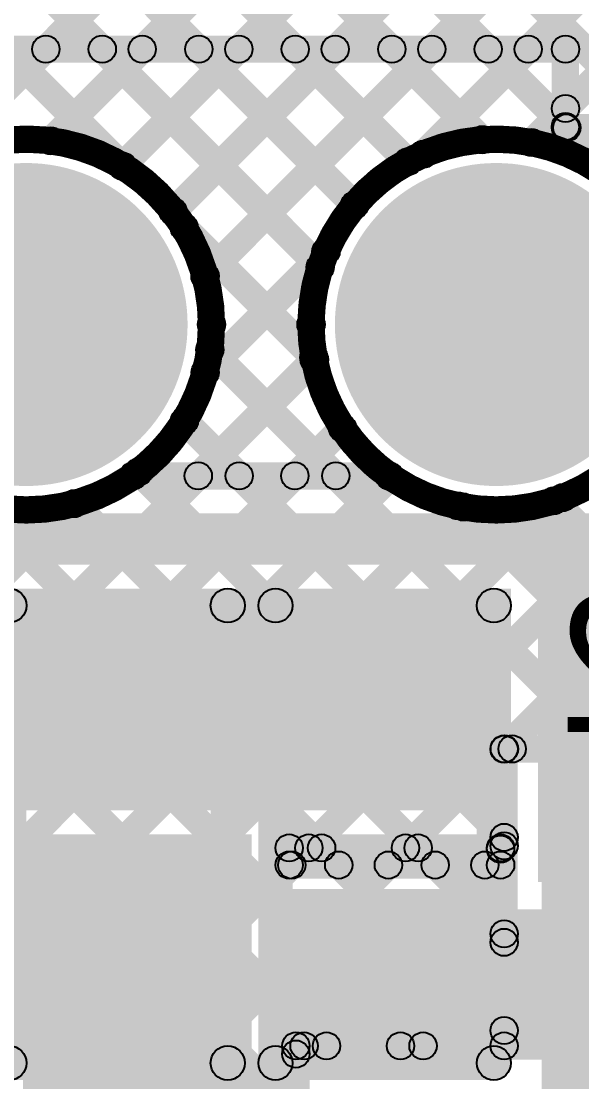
# Model space of a CAD drawing. Header units: millimetres. Extents: x 3.07 to 5.81, y 1.29 to 3.84.
# Drawn here: x 3.6615 to 3.8258, y 2.6025 to 2.9132 of the extents above; entities that cross this region are included whole.
import ezdxf

# ---------------------------------------------------------------- set-up
doc = ezdxf.new("R2010")
doc.units = ezdxf.units.MM
doc.header["$MEASUREMENT"] = 0
for name, color, linetype in [('BottomLayer', 5, 'Continuous'), ('BottomOverlay', 54, 'Continuous'), ('BottomPaste', 16, 'Continuous'), ('BottomSolder', 6, 'Continuous'), ('MultiLayer', 9, 'Continuous'), ('PadHoleLayer', 156, 'Continuous'), ('TopLayer', 1, 'Continuous'), ('TopSolder', 216, 'Continuous')]:
    doc.layers.add(name, color=color, linetype=linetype)

# ---------------------------------------------------------------- blocks, each defined once
blk = doc.blocks.new('750312723_3')
at = {"layer": 'BottomLayer'}
h = blk.add_hatch(color=5, dxfattribs=at)
edge = h.paths.add_edge_path()
edge.add_arc((0.30217, 0.0689), 0.04331, 0, 360)
h = blk.add_hatch(color=5, dxfattribs=at)
edge = h.paths.add_edge_path()
edge.add_arc((0.30217, -0.0689), 0.04331, 0, 360)
at = {"layer": 'BottomSolder'}
h = blk.add_hatch(color=6, dxfattribs=at)
edge = h.paths.add_edge_path()
edge.add_arc((0.30217, 0.0689), 0.04731, 0, 360)
h = blk.add_hatch(color=6, dxfattribs=at)
edge = h.paths.add_edge_path()
edge.add_arc((0.30217, -0.0689), 0.04731, 0, 360)
at = {"layer": 'MultiLayer'}
h = blk.add_hatch(color=9, dxfattribs=at)
edge = h.paths.add_edge_path()
edge.add_arc((0.30217, 0.0689), 0.04331, 0, 360)
h = blk.add_hatch(color=9, dxfattribs=at)
edge = h.paths.add_edge_path()
edge.add_arc((0.30217, -0.0689), 0.04331, 0, 360)
at = {"layer": 'PadHoleLayer'}
h = blk.add_hatch(color=156, dxfattribs=at)
edge = h.paths.add_edge_path()
edge.add_arc((0.30217, 0.0689), 0.02402, 0, 360)
h = blk.add_hatch(color=156, dxfattribs=at)
edge = h.paths.add_edge_path()
edge.add_arc((0.30217, -0.0689), 0.02402, 0, 360)
at = {"layer": 'TopLayer'}
h = blk.add_hatch(color=1, dxfattribs=at)
edge = h.paths.add_edge_path()
edge.add_arc((0.30217, 0.0689), 0.04331, 0, 360)
h = blk.add_hatch(color=1, dxfattribs=at)
edge = h.paths.add_edge_path()
edge.add_arc((0.30217, -0.0689), 0.04331, 0, 360)
at = {"layer": 'TopSolder'}
h = blk.add_hatch(color=216, dxfattribs=at)
edge = h.paths.add_edge_path()
edge.add_arc((0.30217, 0.0689), 0.04731, 0, 360)
h = blk.add_hatch(color=216, dxfattribs=at)
edge = h.paths.add_edge_path()
edge.add_arc((0.30217, -0.0689), 0.04731, 0, 360)
blk = doc.blocks.new('RES_0805_B_27')
at = {"layer": 'BottomLayer'}
for points in [[(-0.06, 0.025), (-0.02, 0.025), (-0.02, -0.025), (-0.06, -0.025)], [(0.02, 0.025), (0.06, 0.025), (0.06, -0.025), (0.02, -0.025)]]:
    blk.add_hatch(color=5, dxfattribs=at).paths.add_polyline_path(points)
at = {"layer": 'BottomOverlay'}
h = blk.add_hatch(color=54, dxfattribs=at)
edge = h.paths.add_edge_path()
edge.add_arc((-0.067, 0.032), 0.005, 0, 360)
h = blk.add_hatch(color=54, dxfattribs=at)
edge = h.paths.add_edge_path()
edge.add_arc((-0.067, 0.032), 0.005, 0, 360)
for points in [[(-0.067, 0.027), (-0.067, 0.037), (0.067, 0.037), (0.067, 0.027)], [(-0.072, 0.032), (-0.062, 0.032), (-0.062, -0.032), (-0.072, -0.032)], [(0.062, 0.032), (0.072, 0.032), (0.072, -0.032), (0.062, -0.032)], [(-0.067, -0.037), (-0.067, -0.027), (0.067, -0.027), (0.067, -0.037)]]:
    blk.add_hatch(color=54, dxfattribs=at).paths.add_polyline_path(points)
h = blk.add_hatch(color=54, dxfattribs=at)
edge = h.paths.add_edge_path()
edge.add_arc((0.067, 0.032), 0.005, 0, 360)
h = blk.add_hatch(color=54, dxfattribs=at)
edge = h.paths.add_edge_path()
edge.add_arc((0.067, 0.032), 0.005, 0, 360)
h = blk.add_hatch(color=54, dxfattribs=at)
edge = h.paths.add_edge_path()
edge.add_arc((-0.067, -0.032), 0.005, 0, 360)
h = blk.add_hatch(color=54, dxfattribs=at)
edge = h.paths.add_edge_path()
edge.add_arc((-0.067, -0.032), 0.005, 0, 360)
h = blk.add_hatch(color=54, dxfattribs=at)
edge = h.paths.add_edge_path()
edge.add_arc((0.067, -0.032), 0.005, 0, 360)
h = blk.add_hatch(color=54, dxfattribs=at)
edge = h.paths.add_edge_path()
edge.add_arc((0.067, -0.032), 0.005, 0, 360)
at = {"layer": 'BottomPaste'}
for points in [[(-0.06, 0.025), (-0.02, 0.025), (-0.02, -0.025), (-0.06, -0.025)], [(0.02, 0.025), (0.06, 0.025), (0.06, -0.025), (0.02, -0.025)]]:
    blk.add_hatch(color=16, dxfattribs=at).paths.add_polyline_path(points)
at = {"layer": 'BottomSolder'}
for points in [[(-0.064, 0.029), (-0.016, 0.029), (-0.016, -0.029), (-0.064, -0.029)], [(0.016, 0.029), (0.064, 0.029), (0.064, -0.029), (0.016, -0.029)]]:
    blk.add_hatch(color=6, dxfattribs=at).paths.add_polyline_path(points)
at = {"layer": 'BottomOverlay'}
for centre in [(-0.067, 0.032), (-0.067, 0.032), (0.067, 0.032), (0.067, 0.032), (-0.067, -0.032), (-0.067, -0.032), (0.067, -0.032), (0.067, -0.032)]:
    blk.add_circle(centre, 0.005, dxfattribs=at)
blk = doc.blocks.new('RES_0805_B_28')
at = {"layer": 'BottomLayer'}
for points in [[(-0.06, 0.025), (-0.02, 0.025), (-0.02, -0.025), (-0.06, -0.025)], [(0.02, 0.025), (0.06, 0.025), (0.06, -0.025), (0.02, -0.025)]]:
    blk.add_hatch(color=5, dxfattribs=at).paths.add_polyline_path(points)
at = {"layer": 'BottomOverlay'}
h = blk.add_hatch(color=54, dxfattribs=at)
edge = h.paths.add_edge_path()
edge.add_arc((-0.067, 0.032), 0.005, 0, 360)
h = blk.add_hatch(color=54, dxfattribs=at)
edge = h.paths.add_edge_path()
edge.add_arc((-0.067, 0.032), 0.005, 0, 360)
for points in [[(-0.067, 0.027), (-0.067, 0.037), (0.067, 0.037), (0.067, 0.027)], [(-0.072, 0.032), (-0.062, 0.032), (-0.062, -0.032), (-0.072, -0.032)], [(0.062, 0.032), (0.072, 0.032), (0.072, -0.032), (0.062, -0.032)], [(-0.067, -0.037), (-0.067, -0.027), (0.067, -0.027), (0.067, -0.037)]]:
    blk.add_hatch(color=54, dxfattribs=at).paths.add_polyline_path(points)
h = blk.add_hatch(color=54, dxfattribs=at)
edge = h.paths.add_edge_path()
edge.add_arc((0.067, 0.032), 0.005, 0, 360)
h = blk.add_hatch(color=54, dxfattribs=at)
edge = h.paths.add_edge_path()
edge.add_arc((0.067, 0.032), 0.005, 0, 360)
h = blk.add_hatch(color=54, dxfattribs=at)
edge = h.paths.add_edge_path()
edge.add_arc((-0.067, -0.032), 0.005, 0, 360)
h = blk.add_hatch(color=54, dxfattribs=at)
edge = h.paths.add_edge_path()
edge.add_arc((-0.067, -0.032), 0.005, 0, 360)
h = blk.add_hatch(color=54, dxfattribs=at)
edge = h.paths.add_edge_path()
edge.add_arc((0.067, -0.032), 0.005, 0, 360)
h = blk.add_hatch(color=54, dxfattribs=at)
edge = h.paths.add_edge_path()
edge.add_arc((0.067, -0.032), 0.005, 0, 360)
at = {"layer": 'BottomPaste'}
for points in [[(-0.06, 0.025), (-0.02, 0.025), (-0.02, -0.025), (-0.06, -0.025)], [(0.02, 0.025), (0.06, 0.025), (0.06, -0.025), (0.02, -0.025)]]:
    blk.add_hatch(color=16, dxfattribs=at).paths.add_polyline_path(points)
at = {"layer": 'BottomSolder'}
for points in [[(-0.064, 0.029), (-0.016, 0.029), (-0.016, -0.029), (-0.064, -0.029)], [(0.016, 0.029), (0.064, 0.029), (0.064, -0.029), (0.016, -0.029)]]:
    blk.add_hatch(color=6, dxfattribs=at).paths.add_polyline_path(points)
at = {"layer": 'BottomOverlay'}
for centre in [(-0.067, 0.032), (-0.067, 0.032), (0.067, 0.032), (0.067, 0.032), (-0.067, -0.032), (-0.067, -0.032), (0.067, -0.032), (0.067, -0.032)]:
    blk.add_circle(centre, 0.005, dxfattribs=at)

msp = doc.modelspace()

# ---------------------------------------------------------------- hatches: boundary and pattern name
at = {"layer": 'BottomLayer'}
for points in [[(3.613, 2.901), (3.613, 2.909), (3.821, 2.909), (3.821, 2.901)], [(3.63674, 2.8674), (3.63108, 2.87306), (3.66585, 2.90783), (3.6715, 2.90217)], [(3.65412, 2.90217), (3.65978, 2.90783), (3.69417, 2.87344), (3.68851, 2.86779)], [(3.67295, 2.87533), (3.66729, 2.88099), (3.69413, 2.90783), (3.69979, 2.90217)], [(3.68241, 2.90217), (3.68807, 2.90783), (3.75192, 2.84398), (3.74626, 2.83832)], [(3.69387, 2.86797), (3.68821, 2.87362), (3.72241, 2.90783), (3.72807, 2.90217)], [(3.7088, 2.85462), (3.70314, 2.86027), (3.7507, 2.90783), (3.75636, 2.90217)], [(3.71069, 2.90217), (3.71635, 2.90783), (3.76202, 2.86215), (3.75637, 2.8565)], [(3.71817, 2.83571), (3.71252, 2.84136), (3.77898, 2.90783), (3.78464, 2.90217)], [(3.73898, 2.90217), (3.74463, 2.90783), (3.7776, 2.87486), (3.77194, 2.86921)], [(3.76726, 2.90217), (3.77292, 2.90783), (3.79944, 2.88131), (3.79378, 2.87565)], [(3.78218, 2.87143), (3.77652, 2.87708), (3.80727, 2.90783), (3.81292, 2.90217)], [(3.79555, 2.90217), (3.8012, 2.90783), (3.82383, 2.8852), (3.81817, 2.87955)], [(3.825, 2.882), (3.817, 2.882), (3.817, 2.905), (3.825, 2.905)], [(3.81386, 2.87482), (3.8082, 2.88048), (3.81817, 2.89045), (3.82383, 2.88479)], [(3.81855, 2.87917), (3.8242, 2.88483), (3.9842, 2.72483), (3.97855, 2.71917)], [(3.821, 2.878), (3.821, 2.886), (4.22, 2.886), (4.22, 2.878)], [(3.70638, 2.84991), (3.71204, 2.85557), (3.75011, 2.8175), (3.74446, 2.81184)], [(3.71822, 2.80747), (3.71256, 2.81312), (3.74797, 2.84853), (3.75363, 2.84288)], [(3.7139, 2.81411), (3.71956, 2.81977), (3.7565, 2.78283), (3.75084, 2.77717)], [(3.71621, 2.77717), (3.71055, 2.78283), (3.74458, 2.81685), (3.75023, 2.8112)], [(3.70648, 2.79325), (3.71214, 2.79891), (3.72821, 2.78283), (3.72256, 2.77717)], [(3.74449, 2.77717), (3.73884, 2.78283), (3.75284, 2.79684), (3.7585, 2.79118)], [(3.6943, 2.776), (3.6943, 2.784), (3.76935, 2.784), (3.76935, 2.776)], [(3.617, 2.754), (3.862, 2.754), (3.862, 2.769), (3.617, 2.769)], [(3.813, 2.661), (3.864, 2.661), (3.864, 2.764), (3.813, 2.764)], [(3.654, 2.682), (3.805, 2.682), (3.805, 2.747), (3.654, 2.747)], [(3.662, 2.541), (3.729, 2.541), (3.729, 2.675), (3.662, 2.675)], [(3.74363, 2.66317), (3.73797, 2.66883), (3.74297, 2.67383), (3.74863, 2.66817)], [(3.74, 2.667), (3.74, 2.675), (3.802, 2.675), (3.802, 2.667)], [(3.7467, 2.66817), (3.75236, 2.67383), (3.75736, 2.66883), (3.7517, 2.66317)], [(3.77191, 2.66317), (3.76626, 2.66883), (3.77126, 2.67383), (3.77691, 2.66817)], [(3.77499, 2.66817), (3.78064, 2.67383), (3.78564, 2.66883), (3.77999, 2.66317)], [(3.8002, 2.66317), (3.79454, 2.66883), (3.79917, 2.67346), (3.80483, 2.6678)], [(3.744, 2.666), (3.736, 2.666), (3.736, 2.671), (3.744, 2.671)], [(3.74, 2.662), (3.74, 2.67), (3.802, 2.67), (3.802, 2.662)], [(3.806, 2.666), (3.798, 2.666), (3.798, 2.671), (3.806, 2.671)], [(3.746, 2.609), (4.034, 2.609), (4.034, 2.653), (3.746, 2.653)]]:
    msp.add_hatch(color=5, dxfattribs=at).paths.add_polyline_path(points)
h = msp.add_hatch(color=5, dxfattribs=at)
edge = h.paths.add_edge_path()
edge.add_arc((3.66867, 2.905), 0.004, 0, 360)
h = msp.add_hatch(color=5, dxfattribs=at)
edge = h.paths.add_edge_path()
edge.add_arc((3.68524, 2.905), 0.004, 0, 360)
h = msp.add_hatch(color=5, dxfattribs=at)
edge = h.paths.add_edge_path()
edge.add_arc((3.69696, 2.905), 0.004, 0, 360)
h = msp.add_hatch(color=5, dxfattribs=at)
edge = h.paths.add_edge_path()
edge.add_arc((3.71352, 2.905), 0.004, 0, 360)
h = msp.add_hatch(color=5, dxfattribs=at)
edge = h.paths.add_edge_path()
edge.add_arc((3.72524, 2.905), 0.004, 0, 360)
h = msp.add_hatch(color=5, dxfattribs=at)
edge = h.paths.add_edge_path()
edge.add_arc((3.74181, 2.905), 0.004, 0, 360)
h = msp.add_hatch(color=5, dxfattribs=at)
edge = h.paths.add_edge_path()
edge.add_arc((3.75353, 2.905), 0.004, 0, 360)
h = msp.add_hatch(color=5, dxfattribs=at)
edge = h.paths.add_edge_path()
edge.add_arc((3.77009, 2.905), 0.004, 0, 360)
h = msp.add_hatch(color=5, dxfattribs=at)
edge = h.paths.add_edge_path()
edge.add_arc((3.78181, 2.905), 0.004, 0, 360)
h = msp.add_hatch(color=5, dxfattribs=at)
edge = h.paths.add_edge_path()
edge.add_arc((3.79837, 2.905), 0.004, 0, 360)
h = msp.add_hatch(color=5, dxfattribs=at)
edge = h.paths.add_edge_path()
edge.add_arc((3.8101, 2.905), 0.004, 0, 360)
h = msp.add_hatch(color=5, dxfattribs=at)
edge = h.paths.add_edge_path()
edge.add_arc((3.821, 2.905), 0.004, 0, 360)
h = msp.add_hatch(color=5, dxfattribs=at)
edge = h.paths.add_edge_path()
edge.add_arc((3.821, 2.905), 0.004, 0, 360)
h = msp.add_hatch(color=5, dxfattribs=at)
edge = h.paths.add_edge_path()
edge.add_arc((3.821, 2.88762), 0.004, 0, 360)
h = msp.add_hatch(color=5, dxfattribs=at)
edge = h.paths.add_edge_path()
edge.add_arc((3.821, 2.88237), 0.004, 0, 360)
h = msp.add_hatch(color=5, dxfattribs=at)
edge = h.paths.add_edge_path()
edge.add_arc((3.821, 2.882), 0.004, 0, 360)
h = msp.add_hatch(color=5, dxfattribs=at)
edge = h.paths.add_edge_path()
edge.add_arc((3.821, 2.882), 0.004, 0, 360)
h = msp.add_hatch(color=5, dxfattribs=at)
edge = h.paths.add_edge_path()
edge.add_arc((3.82137, 2.882), 0.004, 0, 360)
h = msp.add_hatch(color=5, dxfattribs=at)
edge = h.paths.add_edge_path()
edge.add_arc((3.67012, 2.87816), 0.004, 0, 360)
h = msp.add_hatch(color=5, dxfattribs=at)
edge = h.paths.add_edge_path()
edge.add_arc((3.79661, 2.87848), 0.004, 0, 360)
h = msp.add_hatch(color=5, dxfattribs=at)
edge = h.paths.add_edge_path()
edge.add_arc((3.81103, 2.87765), 0.004, 0, 360)
h = msp.add_hatch(color=5, dxfattribs=at)
edge = h.paths.add_edge_path()
edge.add_arc((3.77935, 2.87425), 0.004, 0, 360)
h = msp.add_hatch(color=5, dxfattribs=at)
edge = h.paths.add_edge_path()
edge.add_arc((3.69104, 2.8708), 0.004, 0, 360)
h = msp.add_hatch(color=5, dxfattribs=at)
edge = h.paths.add_edge_path()
edge.add_arc((3.69134, 2.87061), 0.004, 0, 360)
h = msp.add_hatch(color=5, dxfattribs=at)
edge = h.paths.add_edge_path()
edge.add_arc((3.77477, 2.87203), 0.004, 0, 360)
h = msp.add_hatch(color=5, dxfattribs=at)
edge = h.paths.add_edge_path()
edge.add_arc((3.7592, 2.85933), 0.004, 0, 360)
h = msp.add_hatch(color=5, dxfattribs=at)
edge = h.paths.add_edge_path()
edge.add_arc((3.70597, 2.85744), 0.004, 0, 360)
h = msp.add_hatch(color=5, dxfattribs=at)
edge = h.paths.add_edge_path()
edge.add_arc((3.70921, 2.85274), 0.004, 0, 360)
h = msp.add_hatch(color=5, dxfattribs=at)
edge = h.paths.add_edge_path()
edge.add_arc((3.7508, 2.8457), 0.004, 0, 360)
h = msp.add_hatch(color=5, dxfattribs=at)
edge = h.paths.add_edge_path()
edge.add_arc((3.74909, 2.84115), 0.004, 0, 360)
h = msp.add_hatch(color=5, dxfattribs=at)
edge = h.paths.add_edge_path()
edge.add_arc((3.71535, 2.83853), 0.004, 0, 360)
h = msp.add_hatch(color=5, dxfattribs=at)
edge = h.paths.add_edge_path()
edge.add_arc((3.71724, 2.82433), 0.004, 0, 360)
h = msp.add_hatch(color=5, dxfattribs=at)
edge = h.paths.add_edge_path()
edge.add_arc((3.71724, 2.82433), 0.004, 0, 360)
h = msp.add_hatch(color=5, dxfattribs=at)
edge = h.paths.add_edge_path()
edge.add_arc((3.71673, 2.81694), 0.004, 0, 360)
h = msp.add_hatch(color=5, dxfattribs=at)
edge = h.paths.add_edge_path()
edge.add_arc((3.74728, 2.81467), 0.004, 0, 360)
h = msp.add_hatch(color=5, dxfattribs=at)
edge = h.paths.add_edge_path()
edge.add_arc((3.7474, 2.81402), 0.004, 0, 360)
h = msp.add_hatch(color=5, dxfattribs=at)
edge = h.paths.add_edge_path()
edge.add_arc((3.71539, 2.8103), 0.004, 0, 360)
h = msp.add_hatch(color=5, dxfattribs=at)
edge = h.paths.add_edge_path()
edge.add_arc((3.70931, 2.79608), 0.004, 0, 360)
h = msp.add_hatch(color=5, dxfattribs=at)
edge = h.paths.add_edge_path()
edge.add_arc((3.75567, 2.79401), 0.004, 0, 360)
h = msp.add_hatch(color=5, dxfattribs=at)
edge = h.paths.add_edge_path()
edge.add_arc((3.6943, 2.78), 0.004, 0, 360)
h = msp.add_hatch(color=5, dxfattribs=at)
edge = h.paths.add_edge_path()
edge.add_arc((3.6943, 2.78), 0.004, 0, 360)
h = msp.add_hatch(color=5, dxfattribs=at)
edge = h.paths.add_edge_path()
edge.add_arc((3.71338, 2.78), 0.004, 0, 360)
h = msp.add_hatch(color=5, dxfattribs=at)
edge = h.paths.add_edge_path()
edge.add_arc((3.72538, 2.78), 0.004, 0, 360)
h = msp.add_hatch(color=5, dxfattribs=at)
edge = h.paths.add_edge_path()
edge.add_arc((3.74166, 2.78), 0.004, 0, 360)
h = msp.add_hatch(color=5, dxfattribs=at)
edge = h.paths.add_edge_path()
edge.add_arc((3.75367, 2.78), 0.004, 0, 360)
h = msp.add_hatch(color=5, dxfattribs=at)
edge = h.paths.add_edge_path()
edge.add_arc((3.76935, 2.78), 0.004, 0, 360)
h = msp.add_hatch(color=5, dxfattribs=at)
edge = h.paths.add_edge_path()
edge.add_arc((3.76935, 2.78), 0.004, 0, 360)
h = msp.add_hatch(color=5, dxfattribs=at)
edge = h.paths.add_edge_path()
edge.add_arc((3.74, 2.671), 0.004, 0, 360)
h = msp.add_hatch(color=5, dxfattribs=at)
edge = h.paths.add_edge_path()
edge.add_arc((3.74, 2.671), 0.004, 0, 360)
h = msp.add_hatch(color=5, dxfattribs=at)
edge = h.paths.add_edge_path()
edge.add_arc((3.7458, 2.671), 0.004, 0, 360)
h = msp.add_hatch(color=5, dxfattribs=at)
edge = h.paths.add_edge_path()
edge.add_arc((3.74953, 2.671), 0.004, 0, 360)
h = msp.add_hatch(color=5, dxfattribs=at)
edge = h.paths.add_edge_path()
edge.add_arc((3.77409, 2.671), 0.004, 0, 360)
h = msp.add_hatch(color=5, dxfattribs=at)
edge = h.paths.add_edge_path()
edge.add_arc((3.77782, 2.671), 0.004, 0, 360)
h = msp.add_hatch(color=5, dxfattribs=at)
edge = h.paths.add_edge_path()
edge.add_arc((3.802, 2.671), 0.004, 0, 360)
h = msp.add_hatch(color=5, dxfattribs=at)
edge = h.paths.add_edge_path()
edge.add_arc((3.802, 2.671), 0.004, 0, 360)
h = msp.add_hatch(color=5, dxfattribs=at)
edge = h.paths.add_edge_path()
edge.add_arc((3.802, 2.67063), 0.004, 0, 360)
h = msp.add_hatch(color=5, dxfattribs=at)
edge = h.paths.add_edge_path()
edge.add_arc((3.74, 2.666), 0.004, 0, 360)
h = msp.add_hatch(color=5, dxfattribs=at)
edge = h.paths.add_edge_path()
edge.add_arc((3.74, 2.666), 0.004, 0, 360)
h = msp.add_hatch(color=5, dxfattribs=at)
edge = h.paths.add_edge_path()
edge.add_arc((3.7408, 2.666), 0.004, 0, 360)
h = msp.add_hatch(color=5, dxfattribs=at)
edge = h.paths.add_edge_path()
edge.add_arc((3.75453, 2.666), 0.004, 0, 360)
h = msp.add_hatch(color=5, dxfattribs=at)
edge = h.paths.add_edge_path()
edge.add_arc((3.76909, 2.666), 0.004, 0, 360)
h = msp.add_hatch(color=5, dxfattribs=at)
edge = h.paths.add_edge_path()
edge.add_arc((3.78282, 2.666), 0.004, 0, 360)
h = msp.add_hatch(color=5, dxfattribs=at)
edge = h.paths.add_edge_path()
edge.add_arc((3.79737, 2.666), 0.004, 0, 360)
h = msp.add_hatch(color=5, dxfattribs=at)
edge = h.paths.add_edge_path()
edge.add_arc((3.802, 2.666), 0.004, 0, 360)
h = msp.add_hatch(color=5, dxfattribs=at)
edge = h.paths.add_edge_path()
edge.add_arc((3.802, 2.666), 0.004, 0, 360)
at = {"layer": 'TopLayer'}
for points in [[(3.44383, 2.36337), (3.43817, 2.36903), (4.12497, 3.05583), (4.13063, 3.05017)], [(3.63674, 2.8674), (3.63108, 2.87306), (3.81385, 3.05583), (3.8195, 3.05017)], [(3.67295, 2.87533), (3.66729, 2.88099), (3.84213, 3.05583), (3.84779, 3.05017)], [(3.69387, 2.86797), (3.68821, 2.87362), (3.87041, 3.05583), (3.87607, 3.05017)], [(3.7088, 2.85462), (3.70314, 2.86027), (3.8987, 3.05583), (3.90436, 3.05017)], [(3.71817, 2.83571), (3.71252, 2.84136), (3.92698, 3.05583), (3.93264, 3.05017)], [(3.78218, 2.87143), (3.77652, 2.87708), (3.95527, 3.05583), (3.96092, 3.05017)], [(3.80591, 2.69717), (3.80026, 2.70283), (4.15326, 3.05583), (4.15891, 3.05017)], [(3.81386, 2.87482), (3.8082, 2.88048), (3.98355, 3.05583), (3.98921, 3.05017)], [(3.71117, 3.01483), (3.71683, 3.02049), (4.38283, 2.35449), (4.37717, 2.34883)], [(3.71117, 2.98655), (3.71683, 2.9922), (4.38283, 2.3262), (4.37717, 2.32055)], [(3.57712, 2.97917), (3.58278, 2.98483), (3.69417, 2.87344), (3.68851, 2.86779)], [(3.60541, 2.97917), (3.61107, 2.98483), (3.75192, 2.84398), (3.74626, 2.83832)], [(3.63369, 2.97917), (3.63935, 2.98483), (3.76202, 2.86215), (3.75637, 2.8565)], [(3.66198, 2.97917), (3.66763, 2.98483), (3.7776, 2.87486), (3.77194, 2.86921)], [(3.69026, 2.97917), (3.69592, 2.98483), (3.79944, 2.88131), (3.79378, 2.87565)], [(3.70638, 2.84991), (3.71204, 2.85557), (3.75011, 2.8175), (3.74446, 2.81184)], [(3.71822, 2.80747), (3.71256, 2.81312), (3.74797, 2.84853), (3.75363, 2.84288)], [(3.7139, 2.81411), (3.71956, 2.81977), (3.8365, 2.70283), (3.83084, 2.69717)], [(3.44383, 2.50479), (3.43817, 2.51045), (3.74458, 2.81685), (3.75023, 2.8112)], [(3.57559, 2.811), (3.58124, 2.81666), (3.78208, 2.61583), (3.77642, 2.61017)], [(3.44383, 2.47651), (3.43817, 2.48216), (3.75284, 2.79684), (3.7585, 2.79118)], [(3.56727, 2.79104), (3.57292, 2.7967), (3.75379, 2.61583), (3.74813, 2.61017)], [(3.70648, 2.79325), (3.71214, 2.79891), (3.80821, 2.70283), (3.80256, 2.69717)], [(3.69308, 2.77836), (3.69874, 2.78402), (3.80583, 2.67693), (3.80017, 2.67127)], [(3.44383, 2.44822), (3.43817, 2.45388), (3.76688, 2.78258), (3.77253, 2.77693)], [(3.55319, 2.77683), (3.55885, 2.78249), (3.74483, 2.59651), (3.73917, 2.59085)], [(3.44383, 2.39165), (3.43817, 2.39731), (3.8173, 2.77644), (3.82295, 2.77078)], [(3.44583, 2.53508), (3.44017, 2.54073), (3.67414, 2.7747), (3.67979, 2.76904)], [(3.50253, 2.77092), (3.50819, 2.77658), (4.17594, 2.10883), (4.17028, 2.10317)], [(3.64575, 2.76913), (3.65141, 2.77478), (3.80583, 2.62036), (3.80017, 2.6147)], [(3.67412, 2.76904), (3.67978, 2.77469), (3.80583, 2.64864), (3.80017, 2.64299)], [(3.81472, 2.76987), (3.82037, 2.77552), (4.38283, 2.21307), (4.37717, 2.20741)], [(3.44383, 2.41994), (3.43817, 2.4256), (3.78661, 2.77404), (3.79227, 2.76838)], [(3.5334, 2.76834), (3.53905, 2.774), (3.74483, 2.56822), (3.73917, 2.56257)], [(3.78823, 2.76806), (3.79389, 2.77372), (3.86478, 2.70283), (3.85912, 2.69717)], [(3.803, 2.696), (3.803, 2.704), (3.869, 2.704), (3.869, 2.696)], [(3.44383, 2.33509), (3.43817, 2.34074), (3.80017, 2.70274), (3.80583, 2.69709)], [(3.807, 2.613), (3.799, 2.613), (3.799, 2.7), (3.807, 2.7)], [(3.814, 2.6), (3.858, 2.6), (3.858, 2.689), (3.814, 2.689)], [(3.7472, 2.61017), (3.74154, 2.61583), (3.80017, 2.67446), (3.80583, 2.6688)], [(3.77548, 2.61017), (3.76983, 2.61583), (3.80017, 2.64617), (3.80583, 2.64052)], [(3.742, 2.609), (3.742, 2.617), (3.803, 2.617), (3.803, 2.609)], [(3.44383, 2.3068), (3.43817, 2.31246), (3.73917, 2.61346), (3.74483, 2.6078)], [(3.746, 2.548), (3.738, 2.548), (3.738, 2.613), (3.746, 2.613)], [(3.74483, 2.6078), (3.73917, 2.61346), (3.74154, 2.61583), (3.7472, 2.61017)]]:
    msp.add_hatch(color=1, dxfattribs=at).paths.add_polyline_path(points)
h = msp.add_hatch(color=1, dxfattribs=at)
edge = h.paths.add_edge_path()
edge.add_arc((3.67012, 2.87816), 0.004, 0, 360)
h = msp.add_hatch(color=1, dxfattribs=at)
edge = h.paths.add_edge_path()
edge.add_arc((3.79661, 2.87848), 0.004, 0, 360)
h = msp.add_hatch(color=1, dxfattribs=at)
edge = h.paths.add_edge_path()
edge.add_arc((3.81103, 2.87765), 0.004, 0, 360)
h = msp.add_hatch(color=1, dxfattribs=at)
edge = h.paths.add_edge_path()
edge.add_arc((3.77935, 2.87425), 0.004, 0, 360)
h = msp.add_hatch(color=1, dxfattribs=at)
edge = h.paths.add_edge_path()
edge.add_arc((3.69104, 2.8708), 0.004, 0, 360)
h = msp.add_hatch(color=1, dxfattribs=at)
edge = h.paths.add_edge_path()
edge.add_arc((3.69134, 2.87061), 0.004, 0, 360)
h = msp.add_hatch(color=1, dxfattribs=at)
edge = h.paths.add_edge_path()
edge.add_arc((3.77477, 2.87203), 0.004, 0, 360)
h = msp.add_hatch(color=1, dxfattribs=at)
edge = h.paths.add_edge_path()
edge.add_arc((3.7592, 2.85933), 0.004, 0, 360)
h = msp.add_hatch(color=1, dxfattribs=at)
edge = h.paths.add_edge_path()
edge.add_arc((3.70597, 2.85744), 0.004, 0, 360)
h = msp.add_hatch(color=1, dxfattribs=at)
edge = h.paths.add_edge_path()
edge.add_arc((3.70921, 2.85274), 0.004, 0, 360)
h = msp.add_hatch(color=1, dxfattribs=at)
edge = h.paths.add_edge_path()
edge.add_arc((3.7508, 2.8457), 0.004, 0, 360)
h = msp.add_hatch(color=1, dxfattribs=at)
edge = h.paths.add_edge_path()
edge.add_arc((3.74909, 2.84115), 0.004, 0, 360)
h = msp.add_hatch(color=1, dxfattribs=at)
edge = h.paths.add_edge_path()
edge.add_arc((3.71535, 2.83853), 0.004, 0, 360)
h = msp.add_hatch(color=1, dxfattribs=at)
edge = h.paths.add_edge_path()
edge.add_arc((3.71724, 2.82433), 0.004, 0, 360)
h = msp.add_hatch(color=1, dxfattribs=at)
edge = h.paths.add_edge_path()
edge.add_arc((3.74642, 2.82433), 0.004, 0, 360)
h = msp.add_hatch(color=1, dxfattribs=at)
edge = h.paths.add_edge_path()
edge.add_arc((3.71673, 2.81694), 0.004, 0, 360)
h = msp.add_hatch(color=1, dxfattribs=at)
edge = h.paths.add_edge_path()
edge.add_arc((3.74728, 2.81467), 0.004, 0, 360)
h = msp.add_hatch(color=1, dxfattribs=at)
edge = h.paths.add_edge_path()
edge.add_arc((3.7474, 2.81402), 0.004, 0, 360)
h = msp.add_hatch(color=1, dxfattribs=at)
edge = h.paths.add_edge_path()
edge.add_arc((3.71539, 2.8103), 0.004, 0, 360)
h = msp.add_hatch(color=1, dxfattribs=at)
edge = h.paths.add_edge_path()
edge.add_arc((3.70931, 2.79608), 0.004, 0, 360)
h = msp.add_hatch(color=1, dxfattribs=at)
edge = h.paths.add_edge_path()
edge.add_arc((3.75567, 2.79401), 0.004, 0, 360)
h = msp.add_hatch(color=1, dxfattribs=at)
edge = h.paths.add_edge_path()
edge.add_arc((3.69591, 2.78119), 0.004, 0, 360)
h = msp.add_hatch(color=1, dxfattribs=at)
edge = h.paths.add_edge_path()
edge.add_arc((3.7697, 2.77976), 0.004, 0, 360)
h = msp.add_hatch(color=1, dxfattribs=at)
edge = h.paths.add_edge_path()
edge.add_arc((3.82012, 2.77361), 0.004, 0, 360)
h = msp.add_hatch(color=1, dxfattribs=at)
edge = h.paths.add_edge_path()
edge.add_arc((3.67695, 2.77187), 0.004, 0, 360)
h = msp.add_hatch(color=1, dxfattribs=at)
edge = h.paths.add_edge_path()
edge.add_arc((3.67696, 2.77187), 0.004, 0, 360)
h = msp.add_hatch(color=1, dxfattribs=at)
edge = h.paths.add_edge_path()
edge.add_arc((3.78944, 2.77121), 0.004, 0, 360)
h = msp.add_hatch(color=1, dxfattribs=at)
edge = h.paths.add_edge_path()
edge.add_arc((3.79106, 2.77089), 0.004, 0, 360)
h = msp.add_hatch(color=1, dxfattribs=at)
edge = h.paths.add_edge_path()
edge.add_arc((3.81754, 2.77269), 0.004, 0, 360)
h = msp.add_hatch(color=1, dxfattribs=at)
edge = h.paths.add_edge_path()
edge.add_arc((3.803, 2.7), 0.004, 0, 360)
h = msp.add_hatch(color=1, dxfattribs=at)
edge = h.paths.add_edge_path()
edge.add_arc((3.803, 2.7), 0.004, 0, 360)
h = msp.add_hatch(color=1, dxfattribs=at)
edge = h.paths.add_edge_path()
edge.add_arc((3.803, 2.69991), 0.004, 0, 360)
h = msp.add_hatch(color=1, dxfattribs=at)
edge = h.paths.add_edge_path()
edge.add_arc((3.80309, 2.7), 0.004, 0, 360)
h = msp.add_hatch(color=1, dxfattribs=at)
edge = h.paths.add_edge_path()
edge.add_arc((3.80538, 2.7), 0.004, 0, 360)
h = msp.add_hatch(color=1, dxfattribs=at)
edge = h.paths.add_edge_path()
edge.add_arc((3.803, 2.6741), 0.004, 0, 360)
h = msp.add_hatch(color=1, dxfattribs=at)
edge = h.paths.add_edge_path()
edge.add_arc((3.803, 2.67163), 0.004, 0, 360)
h = msp.add_hatch(color=1, dxfattribs=at)
edge = h.paths.add_edge_path()
edge.add_arc((3.803, 2.64582), 0.004, 0, 360)
h = msp.add_hatch(color=1, dxfattribs=at)
edge = h.paths.add_edge_path()
edge.add_arc((3.803, 2.64335), 0.004, 0, 360)
h = msp.add_hatch(color=1, dxfattribs=at)
edge = h.paths.add_edge_path()
edge.add_arc((3.803, 2.61753), 0.004, 0, 360)
h = msp.add_hatch(color=1, dxfattribs=at)
edge = h.paths.add_edge_path()
edge.add_arc((3.742, 2.613), 0.004, 0, 360)
h = msp.add_hatch(color=1, dxfattribs=at)
edge = h.paths.add_edge_path()
edge.add_arc((3.742, 2.613), 0.004, 0, 360)
h = msp.add_hatch(color=1, dxfattribs=at)
edge = h.paths.add_edge_path()
edge.add_arc((3.74437, 2.613), 0.004, 0, 360)
h = msp.add_hatch(color=1, dxfattribs=at)
edge = h.paths.add_edge_path()
edge.add_arc((3.74437, 2.613), 0.004, 0, 360)
h = msp.add_hatch(color=1, dxfattribs=at)
edge = h.paths.add_edge_path()
edge.add_arc((3.75096, 2.613), 0.004, 0, 360)
h = msp.add_hatch(color=1, dxfattribs=at)
edge = h.paths.add_edge_path()
edge.add_arc((3.77265, 2.613), 0.004, 0, 360)
h = msp.add_hatch(color=1, dxfattribs=at)
edge = h.paths.add_edge_path()
edge.add_arc((3.77925, 2.613), 0.004, 0, 360)
h = msp.add_hatch(color=1, dxfattribs=at)
edge = h.paths.add_edge_path()
edge.add_arc((3.803, 2.613), 0.004, 0, 360)
h = msp.add_hatch(color=1, dxfattribs=at)
edge = h.paths.add_edge_path()
edge.add_arc((3.803, 2.613), 0.004, 0, 360)
h = msp.add_hatch(color=1, dxfattribs=at)
edge = h.paths.add_edge_path()
edge.add_arc((3.742, 2.61063), 0.004, 0, 360)
h = msp.add_hatch(color=1, dxfattribs=at)
edge = h.paths.add_edge_path()
edge.add_arc((3.742, 2.61063), 0.004, 0, 360)

# ---------------------------------------------------------------- linework, layer by layer
at = {"layer": 'BottomLayer', "const_width": 0.008}
for points in [[(3.63156, 2.78, -1.64335), (3.71724, 2.82433)], [(3.76935, 2.78, -1.64335), (3.85503, 2.82433)], [(3.71724, 2.82433, -0.243384), (3.6943, 2.78)]]:
    msp.add_lwpolyline(points, format="xyb", dxfattribs=at)
at = {"layer": 'BottomLayer'}
for centre in [(3.66867, 2.905), (3.68524, 2.905), (3.69696, 2.905), (3.71352, 2.905), (3.72524, 2.905), (3.74181, 2.905), (3.75353, 2.905), (3.77009, 2.905), (3.78181, 2.905), (3.79837, 2.905), (3.8101, 2.905), (3.821, 2.905), (3.821, 2.905), (3.821, 2.88762), (3.821, 2.88237), (3.821, 2.882), (3.821, 2.882), (3.82137, 2.882), (3.67012, 2.87816), (3.79661, 2.87848), (3.81103, 2.87765), (3.77935, 2.87425), (3.69104, 2.8708), (3.69134, 2.87061), (3.77477, 2.87203), (3.7592, 2.85933), (3.70597, 2.85744), (3.70921, 2.85274), (3.7508, 2.8457), (3.74909, 2.84115), (3.71535, 2.83853), (3.71724, 2.82433), (3.71724, 2.82433), (3.71673, 2.81694), (3.74728, 2.81467), (3.7474, 2.81402), (3.71539, 2.8103), (3.70931, 2.79608), (3.75567, 2.79401), (3.6943, 2.78), (3.6943, 2.78), (3.71338, 2.78), (3.72538, 2.78), (3.74166, 2.78), (3.75367, 2.78), (3.76935, 2.78), (3.76935, 2.78), (3.74, 2.671), (3.74, 2.671), (3.7458, 2.671), (3.74953, 2.671), (3.77409, 2.671), (3.77782, 2.671), (3.802, 2.671), (3.802, 2.671), (3.802, 2.67063), (3.74, 2.666), (3.74, 2.666), (3.7408, 2.666), (3.75453, 2.666), (3.76909, 2.666), (3.78282, 2.666), (3.79737, 2.666), (3.802, 2.666), (3.802, 2.666)]:
    msp.add_circle(centre, 0.004, dxfattribs=at)
at = {"layer": 'TopLayer', "const_width": 0.008}
for points in [[(3.71724, 2.82433, 1), (3.60862, 2.82433, 1)], [(3.85503, 2.82433, 1), (3.74642, 2.82433, 1)]]:
    msp.add_lwpolyline(points, format="xyb", close=True, dxfattribs=at)
at = {"layer": 'TopLayer'}
for centre in [(3.67012, 2.87816), (3.79661, 2.87848), (3.81103, 2.87765), (3.77935, 2.87425), (3.69104, 2.8708), (3.69134, 2.87061), (3.77477, 2.87203), (3.7592, 2.85933), (3.70597, 2.85744), (3.70921, 2.85274), (3.7508, 2.8457), (3.74909, 2.84115), (3.71535, 2.83853), (3.71724, 2.82433), (3.74642, 2.82433), (3.71673, 2.81694), (3.74728, 2.81467), (3.7474, 2.81402), (3.71539, 2.8103), (3.70931, 2.79608), (3.75567, 2.79401), (3.69591, 2.78119), (3.7697, 2.77976), (3.82012, 2.77361), (3.67695, 2.77187), (3.67696, 2.77187), (3.78944, 2.77121), (3.79106, 2.77089), (3.81754, 2.77269), (3.803, 2.7), (3.803, 2.7), (3.803, 2.69991), (3.80309, 2.7), (3.80538, 2.7), (3.803, 2.6741), (3.803, 2.67163), (3.803, 2.64582), (3.803, 2.64335), (3.803, 2.61753), (3.742, 2.613), (3.742, 2.613), (3.74437, 2.613), (3.74437, 2.613), (3.75096, 2.613), (3.77265, 2.613), (3.77925, 2.613), (3.803, 2.613), (3.803, 2.613), (3.742, 2.61063), (3.742, 2.61063)]:
    msp.add_circle(centre, 0.004, dxfattribs=at)

# ---------------------------------------------------------------- block references
at = {"rotation": 90}
for name, p in [('750312723_3', (3.73183, 2.52217)), ('RES_0805_B_27', (3.69, 2.675)), ('RES_0805_B_28', (3.768, 2.675))]:
    msp.add_blockref(name, p, dxfattribs=at)

# ---------------------------------------------------------------- texts
at = {"layer": 'BottomOverlay', "text_generation_flag": 2}
msp.add_text('RF2', height=0.04, dxfattribs=at).set_placement((3.92, 2.705))

doc.saveas('drawing.dxf')
